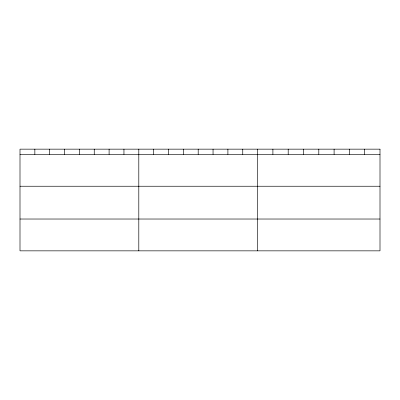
<?xml version="1.0" encoding="UTF-8"?>
<svg xmlns="http://www.w3.org/2000/svg" width="400" height="400" viewBox="0 0 400 400"><rect width="100%" height="100%" fill="white"/><g stroke="black" fill="none" stroke-linecap="round" stroke-linejoin="round"><path stroke-width="0.6" d="M20 154.415L380 154.415M20 186.24L380 186.24M20 219.025L380 219.025M364.7 149.155L364.7 154.415M349.4 149.155L349.4 154.415M334.1 149.155L334.1 154.415M318.8 149.155L318.8 154.415M303.5 149.155L303.5 154.415M288.2 149.155L288.2 154.415M272.9 149.155L272.9 154.415M257.6 149.155L257.6 250.845M242.75 149.155L242.75 154.415M227.9 149.155L227.9 154.415M213.05 149.155L213.05 154.415M198.2 149.155L198.2 154.415M183.35 149.155L183.35 154.415M168.5 149.155L168.5 154.415M153.65 149.155L153.65 154.415M138.8 149.155L138.8 250.845M123.95 149.155L123.95 154.415M109.1 149.155L109.1 154.415M94.25 149.155L94.25 154.415M79.4 149.155L79.4 154.415M64.55 149.155L64.55 154.415M49.7 149.155L49.7 154.415M34.85 149.155L34.85 154.415M380 149.155L20 149.155L20 250.845L380 250.845L380 149.155"/></g></svg>
